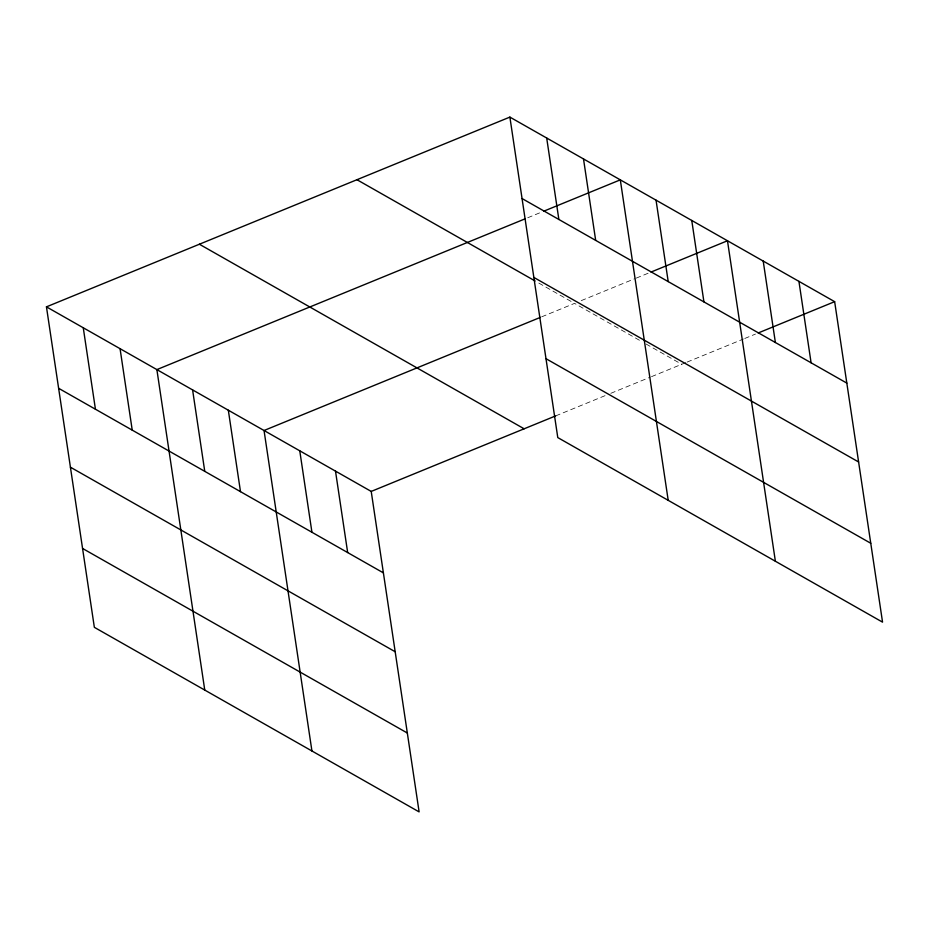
<?xml version="1.0" encoding="UTF-8"?>
<svg xmlns="http://www.w3.org/2000/svg" width="929" height="929" viewBox="0 0 929 929"><rect width="100%" height="100%" fill="white"/><g stroke="black" fill="none" stroke-linecap="round" stroke-linejoin="round"><path stroke-width="0.7" stroke-dasharray="4.64 3.48" d="M527.742 217.758L542.501 211.707M541.723 316.812L574.552 303.377L591.796 313.178M581.252 300.624L634.913 278.654M636.26 278.108L648.326 273.161M555.67 415.89L605.557 395.464M610.817 393.315L650.207 377.186M651.519 376.651L685.741 362.635M687.088 362.089L743.432 339.015M744.768 338.47L755.498 334.068M538.82 283.078L573.309 302.68M593.027 313.874L642.299 341.884M645.992 343.985L681.723 364.284"/><path stroke-width="1.39" d="M46.45 306.849L371.217 491.418L419.118 811.9L94.352 627.33L46.45 306.849L509.882 117.1L834.648 301.67L882.55 622.151L557.783 437.582L509.882 117.1M525.059 218.849L156.873 369.603L204.763 690.084M543.837 211.162L620.305 179.854L668.206 500.336M540.411 317.358L264.045 430.51L311.935 750.992M651.008 272.069L727.477 240.762L775.378 561.244M371.217 491.418L555.67 415.89M758.192 332.977L834.648 301.67M522.063 198.551L846.83 383.108M533.85 277.434L858.617 461.992M356.957 179.715L535.127 280.976M545.997 358.699L870.763 543.268M199.387 244.234L524.153 428.803M58.62 388.299L383.387 572.868M70.407 467.182L395.173 651.74M82.553 548.447L407.32 733.016M798.928 281.359L811.098 362.809M763.208 261.061L775.378 342.511M691.757 220.452L703.927 301.902M656.037 200.153L668.206 281.603M583.505 158.94L595.675 240.379M546.693 138.015L558.863 219.465M335.497 471.108L347.667 552.558M299.765 450.809L311.935 532.259M228.325 410.212L240.495 491.65M192.593 389.901L204.763 471.351M120.062 348.689L132.232 430.127M83.262 327.763L95.432 409.213"/></g></svg>
